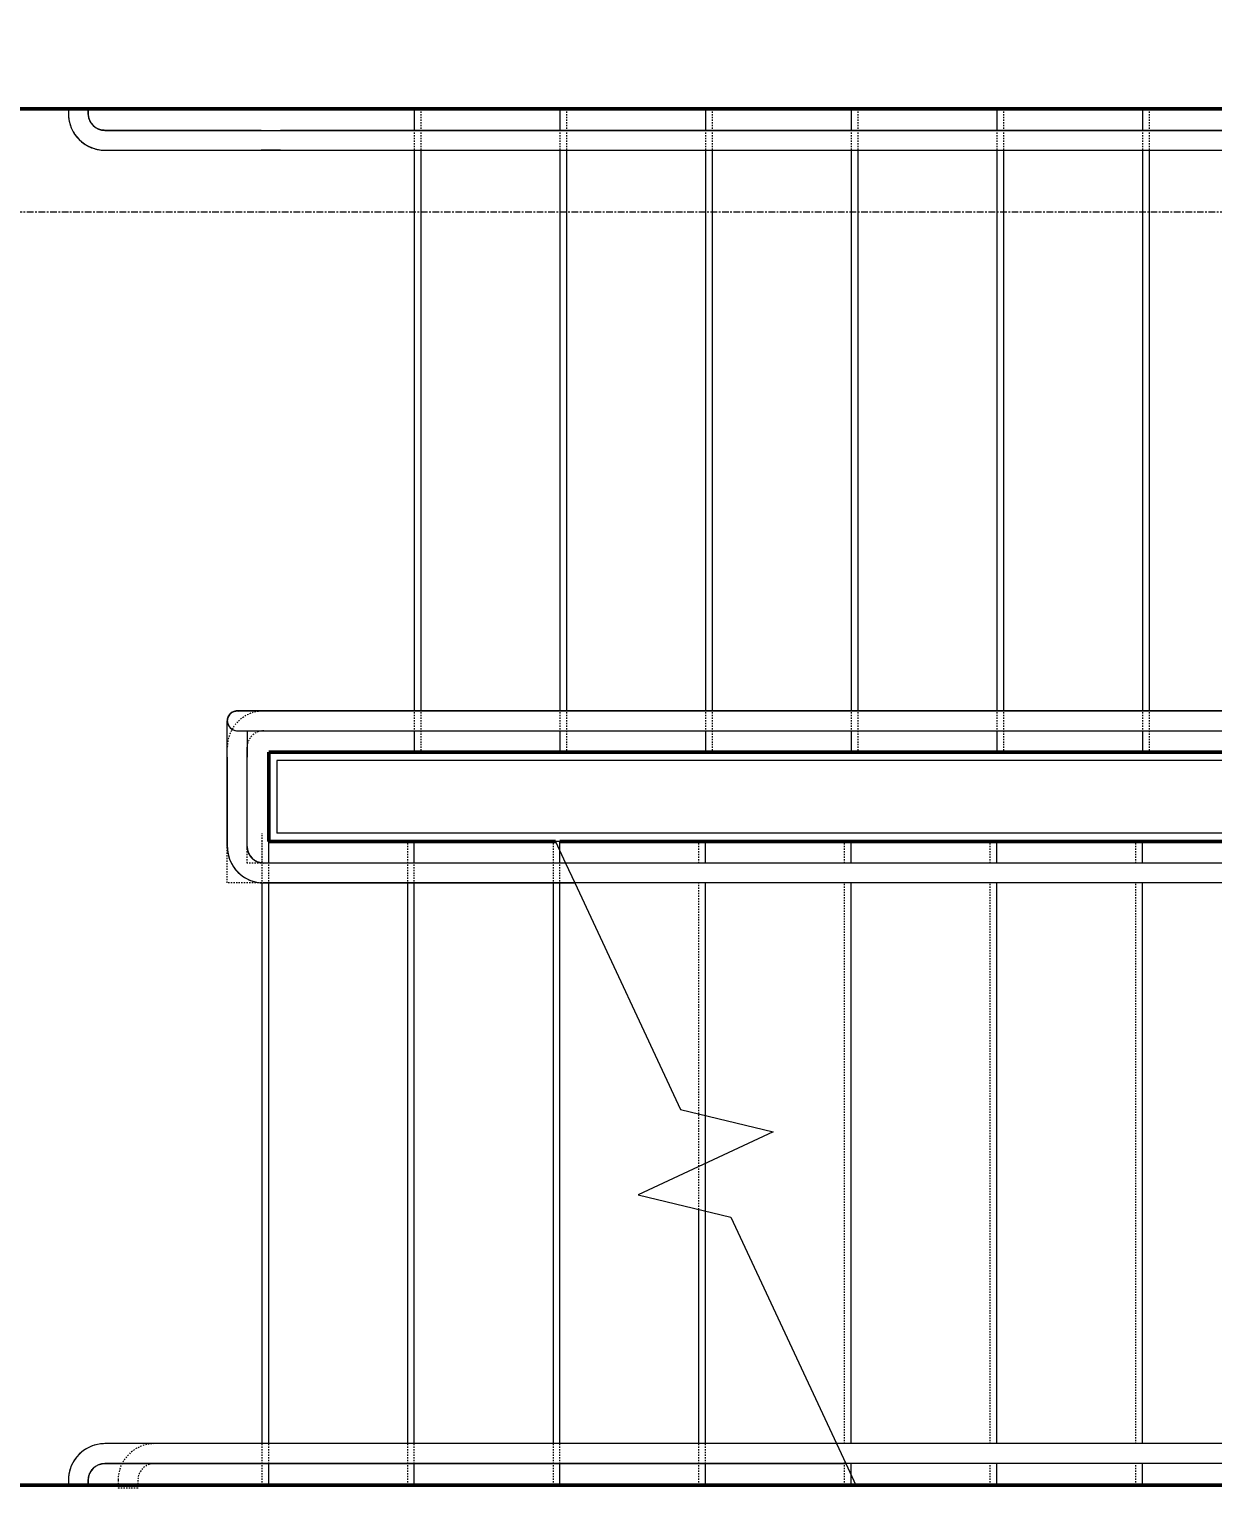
# Model space of a CAD drawing. Header units: inches. Extents: x -4266 to -1814, y 9706 to 12441.
# Drawn here: x -3789.4 to -3700, y 11437.7 to 11549 of the extents above; entities that cross this region are included whole.
import ezdxf

# ---------------------------------------------------------------- set-up
doc = ezdxf.new("R2010")
doc.units = ezdxf.units.IN
doc.header["$MEASUREMENT"] = 0
doc.linetypes.add('Grid Line 1_2_', pattern=[0.875, 0.5, -0.125, 0.125, -0.125])
doc.linetypes.add('Overhead 1_16_', pattern=[0.101562, 0.0625, -0.039062])
for name, color, linetype, lineweight in [('A-ANNO-DIMS', 211, 'Continuous', 9), ('A-ANNO-DIMS-96', 211, 'Continuous', 9), ('A-FLOR-HRAL-1', 7, 'Continuous', 9), ('A-FLOR-HRAL-3', 7, 'Overhead 1_16_', 9), ('A-WALL-3', 250, 'Continuous', 50), ('A-WALL-4', 10, 'Continuous', 13), ('I-WALL-1', 250, 'Continuous', 50), ('S-GRID-1', 1, 'Grid Line 1_2_', 9), ('S-STRS-1', 7, 'Continuous', 9), ('S-STRS-3', 7, 'Overhead 1_16_', 9), ('S-STRS-MBND-1', 7, 'Overhead 1_16_', 9), ('S-STRS-MBND-2', 7, 'Continuous', 9)]:
    doc.layers.add(name, color=color, linetype=linetype, lineweight=lineweight)
doc.styles.add('Century Gothic', font='ufonts.com_century-gothic.ttf', dxfattribs={"height": 9})
doc.dimstyles.new('OD__1_16__Tol__', dxfattribs={"dimscale": 12, "dimtxt": 9.397514, "dimasz": 1, "dimexe": 0.75, "dimexo": 0.5, "dimgap": 0.125, "dimtad": 1, "dimdec": 4, "dimrnd": 0.0625, "dimzin": 3, "dimdsep": 46, "dimlunit": 4, "dimtxsty": 'Century Gothic', "dimblk1": 'OBLIQUE', "dimblk2": 'OBLIQUE', "dimsah": 1, "dimcen": 0.09, "dimdle": 0.75, "dimazin": 0, "dimtfac": 1, "dimtdec": 4, "dimtix": 1, "dimtmove": 0, "dimatfit": 3, "dimfxl": 1, "dimtvp": 1, "dimtfill": 1, "dimfrac": 2, "dimtolj": 1, "dimtzin": 0, "dimarcsym": 2})

# ---------------------------------------------------------------- blocks, each defined once
blk = doc.blocks.new('DIMBLOCK6-FLOOR PLAN - 1ST FLOOR')
at = {"layer": 'A-ANNO-DIMS-96'}
for p, q in [((-3829.32, 11540.99), (-3829.32, 10271.31)), ((-3829.32, 10280.31), (-3829.32, 11540.99)), ((-3338.72, 10282.79), (-3338.72, 10271.31)), ((-3338.72, 10280.31), (-3338.72, 10282.79)), ((-3838.32, 10280.31), (-3338.72, 10280.31))]:
    blk.add_line(p, q, dxfattribs=at)
at = {"layer": 'A-ANNO-DIMS-96', "lineweight": 50}
for p, q in [((-3829.32, 10280.31), (-3823.32, 10286.31)), ((-3338.72, 10280.31), (-3332.72, 10286.31)), ((-3829.32, 10280.31), (-3835.32, 10274.31)), ((-3338.72, 10280.31), (-3344.72, 10274.31))]:
    blk.add_line(p, q, dxfattribs=at)
at = {"layer": 'A-ANNO-DIMS-96', "color": 0, "char_height": 9, "attachment_point": 1, "line_spacing_factor": 0.984502, "style": 'Century Gothic', "bg_fill": 3, "box_fill_scale": 1.25, "bg_fill_color": 256, "bg_fill_true_color": 13158600, "bg_fill_transparency": 0}
for s, insert, width in [('40\' - 10 5/8"', (-3618.26, 10293.34), 82.1611), ('490.6', (-3599.76, 10275.58), 37.7691)]:
    blk.add_mtext(s, dxfattribs=dict(at, insert=insert, width=width))
blk = doc.blocks.new('_Oblique')
at = {"color": 0, "linetype": 'ByBlock', "lineweight": -2}
blk.add_line((-0.5, -0.5), (0.5, 0.5), dxfattribs=at)
blk = doc.blocks.new('DIMBLOCK17-FLOOR PLAN - 1ST FLOOR')
at = {"layer": 'A-ANNO-DIMS-96', "lineweight": 50}
for p, q in [((-4038.48, 11782.99), (-4044.48, 11788.99)), ((-4038.48, 11782.99), (-4032.48, 11776.99)), ((-4038.48, 11278.16), (-4044.48, 11284.16)), ((-4038.48, 11278.16), (-4032.48, 11272.16))]:
    blk.add_line(p, q, dxfattribs=at)
at = {"layer": 'A-ANNO-DIMS-96'}
for p, q in [((-3753.32, 11782.99), (-4047.48, 11782.99)), ((-4038.48, 11278.16), (-4038.48, 11782.99)), ((-4038.48, 11782.99), (-3753.32, 11782.99)), ((-3832.41, 11278.16), (-4047.48, 11278.16)), ((-4038.48, 11278.16), (-3832.41, 11278.16))]:
    blk.add_line(p, q, dxfattribs=at)
at = {"layer": 'A-ANNO-DIMS-96', "color": 0, "char_height": 9, "attachment_point": 1, "rotation": 90, "line_spacing_factor": 0.984502, "style": 'Century Gothic', "bg_fill": 3, "box_fill_scale": 1.25, "bg_fill_color": 256, "bg_fill_true_color": 13158600, "bg_fill_transparency": 0}
for s, insert, width in [('42\' - 0 13/16"', (-4051.52, 11492.84), 90.5741), ('504.8', (-4033.75, 11514.84), 37.7691)]:
    blk.add_mtext(s, dxfattribs=dict(at, insert=insert, width=width))

msp = doc.modelspace()

# ---------------------------------------------------------------- dimensions: what is measured, and where the dimension line sits
at = {"layer": 'A-ANNO-DIMS'}
dim = msp.add_linear_dim(base=(-3338.72374, 10280.30762), p1=(-3829.32374, 11546.9894), p2=(-3338.72374, 10288.7929), dimstyle='OD__1_16__Tol__', override={"dimpost": '<>\\X', "dimfxl": 1350.461691}, dxfattribs=at)
dim.commit()
dim.dimension.update_dxf_attribs({"geometry": 'DIMBLOCK6-FLOOR PLAN - 1ST FLOOR', "text_midpoint": (-3584.02374, 10280.30762)})

# ---------------------------------------------------------------- next in the draw order: linework, layer by layer
at = {"layer": 'A-FLOR-HRAL-1'}
for p, q in [((-3728.44384, 11442.1144), (-3727.74438, 11440.6144)), ((-3661.80711, 11442.1144), (-3728.44384, 11442.1144)), ((-3661.80711, 11440.6144), (-3727.74438, 11440.6144))]:
    msp.add_line(p, q, dxfattribs=at)
at = {"layer": 'S-STRS-1'}
for p, q in [((-3738.32374, 11542.9894), (-3738.32374, 11541.3644)), ((-3727.32374, 11542.9894), (-3727.32374, 11541.3644)), ((-3716.32374, 11542.9894), (-3716.32374, 11541.3644)), ((-3705.32374, 11542.9894), (-3705.32374, 11541.3644)), ((-3738.32374, 11539.8644), (-3738.32374, 11497.4894)), ((-3727.32374, 11539.8644), (-3727.32374, 11497.4894)), ((-3716.32374, 11539.8644), (-3716.32374, 11497.4894)), ((-3705.32374, 11539.8644), (-3705.32374, 11497.4894)), ((-3738.32374, 11495.9894), (-3738.32374, 11494.3644)), ((-3727.32374, 11495.9894), (-3727.32374, 11494.3644)), ((-3716.32374, 11495.9894), (-3716.32374, 11494.3644)), ((-3705.32374, 11495.9894), (-3705.32374, 11494.3644)), ((-3738.32374, 11485.9894), (-3738.32374, 11487.6144)), ((-3727.32374, 11485.9894), (-3727.32374, 11487.6144)), ((-3716.32374, 11485.9894), (-3716.32374, 11487.6144)), ((-3705.32374, 11485.9894), (-3705.32374, 11487.6144)), ((-3738.32374, 11466.91809), (-3738.32374, 11484.4894)), ((-3727.32374, 11442.1144), (-3727.32374, 11484.4894)), ((-3716.32374, 11442.1144), (-3716.32374, 11484.4894)), ((-3705.32374, 11442.1144), (-3705.32374, 11484.4894)), ((-3738.32374, 11463.3019), (-3738.32374, 11466.91809)), ((-3738.32374, 11459.6857), (-3738.32374, 11463.3019)), ((-3738.32374, 11442.1144), (-3738.32374, 11459.6857)), ((-3738.32374, 11438.9894), (-3738.32374, 11440.6144)), ((-3727.32374, 11439.71232), (-3727.32374, 11440.6144)), ((-3716.32374, 11438.9894), (-3716.32374, 11440.6144)), ((-3705.32374, 11438.9894), (-3705.32374, 11440.6144)), ((-3727.32374, 11438.9894), (-3727.32374, 11439.71232))]:
    msp.add_line(p, q, dxfattribs=at)
at = {"layer": 'S-STRS-3'}
for p, q in [((-3737.82374, 11542.9894), (-3737.82374, 11541.3644)), ((-3726.82374, 11542.9894), (-3726.82374, 11541.3644)), ((-3715.82374, 11542.9894), (-3715.82374, 11541.3644)), ((-3704.82374, 11542.9894), (-3704.82374, 11541.3644)), ((-3737.82374, 11539.8644), (-3737.82374, 11497.4894)), ((-3726.82374, 11539.8644), (-3726.82374, 11497.4894)), ((-3715.82374, 11539.8644), (-3715.82374, 11497.4894)), ((-3704.82374, 11539.8644), (-3704.82374, 11497.4894)), ((-3737.82374, 11495.9894), (-3737.82374, 11494.3644)), ((-3726.82374, 11495.9894), (-3726.82374, 11494.3644)), ((-3715.82374, 11495.9894), (-3715.82374, 11494.3644)), ((-3704.82374, 11495.9894), (-3704.82374, 11494.3644)), ((-3738.82374, 11485.9894), (-3738.82374, 11487.6144)), ((-3727.82374, 11485.9894), (-3727.82374, 11487.6144)), ((-3716.82374, 11485.9894), (-3716.82374, 11487.6144)), ((-3705.82374, 11485.9894), (-3705.82374, 11487.6144)), ((-3738.82374, 11467.03961), (-3738.82374, 11484.4894)), ((-3727.82374, 11442.1144), (-3727.82374, 11484.4894)), ((-3716.82374, 11442.1144), (-3716.82374, 11484.4894)), ((-3705.82374, 11442.1144), (-3705.82374, 11484.4894)), ((-3738.82374, 11463.06874), (-3738.82374, 11467.03961)), ((-3738.82374, 11459.80722), (-3738.82374, 11463.06874)), ((-3738.82374, 11442.1144), (-3738.82374, 11459.80722)), ((-3738.82374, 11438.9894), (-3738.82374, 11440.6144)), ((-3727.82374, 11438.9894), (-3727.82374, 11440.6144)), ((-3716.82374, 11438.9894), (-3716.82374, 11440.6144)), ((-3705.82374, 11438.9894), (-3705.82374, 11440.6144))]:
    msp.add_line(p, q, dxfattribs=at)
at = {"layer": 'S-STRS-MBND-1'}
for p, q in [((-3738.32374, 11542.9894), (-3738.32374, 11494.3644)), ((-3737.82374, 11542.9894), (-3737.82374, 11494.3644)), ((-3727.32374, 11542.9894), (-3727.32374, 11494.3644)), ((-3726.82374, 11542.9894), (-3726.82374, 11494.3644)), ((-3716.32374, 11542.9894), (-3716.32374, 11494.3644)), ((-3715.82374, 11542.9894), (-3715.82374, 11494.3644)), ((-3705.32374, 11542.9894), (-3705.32374, 11494.3644)), ((-3704.82374, 11542.9894), (-3704.82374, 11494.3644)), ((-3738.82374, 11463.06874), (-3738.82374, 11467.03961)), ((-3738.32374, 11463.3019), (-3738.32374, 11466.91809)), ((-3738.82374, 11438.9894), (-3738.82374, 11459.80722)), ((-3738.32374, 11438.9894), (-3738.32374, 11459.6857)), ((-3727.82374, 11438.9894), (-3727.82374, 11440.78457)), ((-3727.32374, 11438.9894), (-3727.32374, 11439.71232))]:
    msp.add_line(p, q, dxfattribs=at)
at = {"layer": 'S-STRS-MBND-2'}
for p, q in [((-3740.22552, 11467.38028), (-3733.22576, 11465.67912)), ((-3733.22576, 11465.67912), (-3743.42172, 11460.92467)), ((-3743.42172, 11460.92467), (-3736.42195, 11459.22351)), ((-3736.42195, 11459.22351), (-3728.44384, 11442.1144)), ((-3727.74438, 11440.6144), (-3726.98663, 11438.9894))]:
    msp.add_line(p, q, dxfattribs=at)

# ---------------------------------------------------------------- next in the draw order: dimensions: what is measured, and where the dimension line sits
at = {"layer": 'A-ANNO-DIMS'}
dim = msp.add_linear_dim(base=(-4038.48434, 11782.9894), p1=(-3826.41124, 11278.1644), p2=(-3747.32374, 11782.9894), angle=90, dimstyle='OD__1_16__Tol__', override={"dimpost": '<>\\X', "dimfxl": 510.982498}, dxfattribs=at)
dim.commit()
dim.dimension.update_dxf_attribs({"geometry": 'DIMBLOCK17-FLOOR PLAN - 1ST FLOOR', "text_midpoint": (-4038.48434, 11530.5769)})

# ---------------------------------------------------------------- next in the draw order: linework, layer by layer
at = {"layer": 'A-FLOR-HRAL-1'}
for p, q in [((-3786.44874, 11542.9894), (-3786.44874, 11542.6144)), ((-3786.44874, 11542.9894), (-3786.44874, 11542.6144)), ((-3784.94874, 11542.6144), (-3784.94874, 11542.9894)), ((-3784.94874, 11542.9894), (-3784.94874, 11542.6144)), ((-3771.89974, 11541.3644), (-3783.69874, 11541.3644)), ((-3783.69874, 11541.3644), (-3771.89974, 11541.3644)), ((-3771.89974, 11541.3644), (-3770.83597, 11541.3644)), ((-3770.83597, 11541.3644), (-3650.8115, 11541.3644)), ((-3650.41259, 11541.3644), (-3770.43706, 11541.3644)), ((-3783.69874, 11539.8644), (-3771.89974, 11539.8644)), ((-3783.69874, 11539.8644), (-3771.89974, 11539.8644)), ((-3771.89974, 11539.8644), (-3770.83597, 11539.8644)), ((-3770.83597, 11539.8644), (-3650.8115, 11539.8644)), ((-3770.43706, 11539.8644), (-3650.41259, 11539.8644)), ((-3774.44874, 11494.7394), (-3774.44874, 11496.7394)), ((-3773.69874, 11497.4894), (-3772.76251, 11497.4894)), ((-3650.41259, 11497.4894), (-3773.11359, 11497.4894)), ((-3772.76251, 11497.4894), (-3650.8115, 11497.4894)), ((-3773.11359, 11495.9894), (-3650.41259, 11495.9894)), ((-3772.76251, 11495.9894), (-3650.8115, 11495.9894)), ((-3774.44874, 11487.2394), (-3774.44874, 11494.7394)), ((-3772.94874, 11487.2394), (-3772.94874, 11494.7394)), ((-3774.44874, 11493.9894), (-3774.44874, 11487.2394)), ((-3772.94874, 11487.2394), (-3772.94874, 11493.9894)), ((-3760.89974, 11485.9894), (-3771.69874, 11485.9894)), ((-3760.89974, 11485.9894), (-3771.69874, 11485.9894)), ((-3759.83597, 11485.9894), (-3760.89974, 11485.9894)), ((-3748.90309, 11485.9894), (-3760.23488, 11485.9894)), ((-3748.90309, 11485.9894), (-3759.83597, 11485.9894)), ((-3748.90309, 11485.9894), (-3748.20363, 11484.4894)), ((-3661.80711, 11485.9894), (-3748.90309, 11485.9894)), ((-3771.69874, 11484.4894), (-3760.89974, 11484.4894)), ((-3760.89974, 11484.4894), (-3771.69874, 11484.4894)), ((-3759.83597, 11484.4894), (-3760.89974, 11484.4894)), ((-3760.23488, 11484.4894), (-3748.20363, 11484.4894)), ((-3748.20363, 11484.4894), (-3759.83597, 11484.4894)), ((-3661.80711, 11484.4894), (-3748.20363, 11484.4894)), ((-3771.89974, 11442.1144), (-3783.69874, 11442.1144)), ((-3771.89974, 11442.1144), (-3783.69874, 11442.1144)), ((-3770.83597, 11442.1144), (-3771.89974, 11442.1144)), ((-3728.44384, 11442.1144), (-3771.23488, 11442.1144)), ((-3728.44384, 11442.1144), (-3770.83597, 11442.1144)), ((-3783.69874, 11440.6144), (-3771.89974, 11440.6144)), ((-3771.89974, 11440.6144), (-3783.69874, 11440.6144)), ((-3770.83597, 11440.6144), (-3771.89974, 11440.6144)), ((-3771.23488, 11440.6144), (-3727.74438, 11440.6144)), ((-3727.74438, 11440.6144), (-3770.83597, 11440.6144)), ((-3786.44874, 11439.3644), (-3786.44874, 11438.9894)), ((-3786.44874, 11439.3644), (-3786.44874, 11438.9894)), ((-3784.94874, 11438.9894), (-3784.94874, 11439.3644)), ((-3784.94874, 11439.3644), (-3784.94874, 11438.9894))]:
    msp.add_line(p, q, dxfattribs=at)
at = {"layer": 'A-FLOR-HRAL-1', "flags": 128}
for points in [[(-3786.44874, 11542.6144), (-3786.44654, 11542.50443), (-3786.43994, 11542.39463), (-3786.42896, 11542.28519), (-3786.41361, 11542.17627), (-3786.39392, 11542.06806), (-3786.36992, 11541.96071), (-3786.34164, 11541.85442), (-3786.30913, 11541.74934), (-3786.27245, 11541.64564), (-3786.23165, 11541.5435), (-3786.1868, 11541.44306), (-3786.13797, 11541.3445), (-3786.08524, 11541.24798), (-3786.02869, 11541.15363), (-3785.96841, 11541.06163), (-3785.9045, 11540.97211), (-3785.83706, 11540.88522), (-3785.7662, 11540.80109), (-3785.69204, 11540.71986), (-3785.61468, 11540.64167), (-3785.53426, 11540.56663), (-3785.4509, 11540.49486), (-3785.36474, 11540.42649), (-3785.27592, 11540.36162), (-3785.18457, 11540.30035), (-3785.09084, 11540.24278), (-3784.99489, 11540.18901), (-3784.89686, 11540.13912), (-3784.79692, 11540.09319), (-3784.69522, 11540.05129), (-3784.59193, 11540.01349), (-3784.4872, 11539.97985), (-3784.38122, 11539.95043), (-3784.27414, 11539.92527), (-3784.16615, 11539.90441), (-3784.0574, 11539.88789), (-3783.94808, 11539.87572), (-3783.83837, 11539.86794), (-3783.72843, 11539.86456), (-3783.69874, 11539.8644)], [(-3783.69874, 11541.3644), (-3783.74872, 11541.3654), (-3783.79863, 11541.36839), (-3783.84838, 11541.37339), (-3783.89788, 11541.38036), (-3783.94707, 11541.38931), (-3783.99586, 11541.40022), (-3784.04418, 11541.41308), (-3784.09194, 11541.42785), (-3784.13908, 11541.44453), (-3784.18551, 11541.46307), (-3784.23116, 11541.48346), (-3784.27596, 11541.50565), (-3784.31984, 11541.52962), (-3784.36272, 11541.55533), (-3784.40454, 11541.58273), (-3784.44523, 11541.61178), (-3784.48473, 11541.64243), (-3784.52297, 11541.67464), (-3784.55989, 11541.70835), (-3784.59543, 11541.74351), (-3784.62954, 11541.78007), (-3784.66216, 11541.81796), (-3784.69324, 11541.85712), (-3784.72273, 11541.8975), (-3784.75058, 11541.93902), (-3784.77674, 11541.98162), (-3784.80118, 11542.02524), (-3784.82386, 11542.06979), (-3784.84474, 11542.11522), (-3784.86379, 11542.16145), (-3784.88097, 11542.2084), (-3784.89626, 11542.256), (-3784.90963, 11542.30418), (-3784.92107, 11542.35285), (-3784.93055, 11542.40194), (-3784.93806, 11542.45137), (-3784.94359, 11542.50106), (-3784.94712, 11542.55093), (-3784.94866, 11542.6009), (-3784.94874, 11542.6144)], [(-3771.89974, 11541.3644), (-3771.78977, 11541.3644), (-3771.67997, 11541.3644), (-3771.57053, 11541.3644), (-3771.46161, 11541.3644), (-3771.3534, 11541.3644), (-3771.24606, 11541.3644), (-3771.13976, 11541.3644), (-3771.03468, 11541.3644), (-3770.93098, 11541.3644), (-3770.82884, 11541.3644), (-3770.7284, 11541.3644), (-3770.62985, 11541.3644), (-3770.53332, 11541.3644), (-3770.43898, 11541.3644), (-3770.43706, 11541.3644)], [(-3770.43706, 11539.8644), (-3770.53135, 11539.8644), (-3770.62783, 11539.8644), (-3770.72635, 11539.8644), (-3770.82675, 11539.8644), (-3770.92886, 11539.8644), (-3771.03253, 11539.8644), (-3771.13758, 11539.8644), (-3771.24385, 11539.8644), (-3771.35117, 11539.8644), (-3771.45937, 11539.8644), (-3771.56828, 11539.8644), (-3771.67771, 11539.8644), (-3771.7875, 11539.8644), (-3771.89747, 11539.8644), (-3771.89974, 11539.8644)], [(-3774.44874, 11493.9894), (-3774.44874, 11494.09937), (-3774.44874, 11494.20916), (-3774.44874, 11494.3186), (-3774.44874, 11494.42752), (-3774.44874, 11494.53574), (-3774.44874, 11494.64308), (-3774.44874, 11494.74937), (-3774.44874, 11494.85445), (-3774.44874, 11494.95815), (-3774.44874, 11495.0603), (-3774.44874, 11495.16073), (-3774.44874, 11495.25929), (-3774.44874, 11495.35582), (-3774.44874, 11495.45016), (-3774.44874, 11495.54216), (-3774.44874, 11495.63168), (-3774.44874, 11495.71858), (-3774.44874, 11495.8027), (-3774.44874, 11495.88393), (-3774.44874, 11495.96213), (-3774.44874, 11496.03716), (-3774.44874, 11496.10893), (-3774.44874, 11496.1773), (-3774.44874, 11496.24217), (-3774.44874, 11496.30344), (-3774.44874, 11496.36101), (-3774.44874, 11496.41478), (-3774.44874, 11496.46467), (-3774.44874, 11496.5106), (-3774.44874, 11496.5525), (-3774.44874, 11496.5903), (-3774.44874, 11496.62394), (-3774.44874, 11496.65336), (-3774.44874, 11496.67852), (-3774.44874, 11496.69938), (-3774.44874, 11496.71591), (-3774.44874, 11496.72807), (-3774.44874, 11496.73585), (-3774.44874, 11496.73924)], [(-3774.44814, 11496.76939), (-3774.44634, 11496.79933), (-3774.44334, 11496.82918), (-3774.43916, 11496.85888), (-3774.43379, 11496.8884), (-3774.42724, 11496.91767), (-3774.41953, 11496.94666), (-3774.41066, 11496.97532), (-3774.40066, 11497.0036), (-3774.38953, 11497.03146), (-3774.3773, 11497.05885), (-3774.36398, 11497.08573), (-3774.3496, 11497.11206), (-3774.33418, 11497.13779), (-3774.31774, 11497.16288), (-3774.30031, 11497.18729), (-3774.28192, 11497.21099), (-3774.26259, 11497.23393), (-3774.24236, 11497.25609), (-3774.22127, 11497.27741), (-3774.19933, 11497.29788), (-3774.1766, 11497.31745), (-3774.1531, 11497.3361), (-3774.12888, 11497.35379), (-3774.10396, 11497.3705), (-3774.0784, 11497.3862), (-3774.05223, 11497.40086), (-3774.0255, 11497.41447), (-3773.99824, 11497.427), (-3773.9705, 11497.43843), (-3773.94233, 11497.44873), (-3773.91377, 11497.45791), (-3773.88487, 11497.46593), (-3773.85567, 11497.47279), (-3773.82621, 11497.47848), (-3773.79655, 11497.48299), (-3773.76674, 11497.48631), (-3773.73682, 11497.48843), (-3773.70683, 11497.48935), (-3773.67684, 11497.48908), (-3773.64688, 11497.4876), (-3773.617, 11497.48493), (-3773.58725, 11497.48106)], [(-3773.11359, 11497.4894), (-3773.15539, 11497.4894), (-3773.19606, 11497.4894), (-3773.23553, 11497.4894), (-3773.27374, 11497.4894), (-3773.31064, 11497.4894), (-3773.34615, 11497.4894), (-3773.38023, 11497.4894), (-3773.41282, 11497.4894), (-3773.44386, 11497.4894), (-3773.47332, 11497.4894), (-3773.50113, 11497.4894), (-3773.52726, 11497.4894), (-3773.55167, 11497.4894), (-3773.57431, 11497.4894), (-3773.59515, 11497.4894), (-3773.61416, 11497.4894), (-3773.6313, 11497.4894), (-3773.64655, 11497.4894), (-3773.65989, 11497.4894), (-3773.67128, 11497.4894), (-3773.68072, 11497.4894), (-3773.68819, 11497.4894), (-3773.69368, 11497.4894), (-3773.69718, 11497.4894), (-3773.69867, 11497.4894)], [(-3773.69874, 11495.9894), (-3773.69774, 11495.9894), (-3773.69474, 11495.9894), (-3773.68975, 11495.9894), (-3773.68277, 11495.9894), (-3773.67382, 11495.9894), (-3773.66291, 11495.9894), (-3773.65006, 11495.9894), (-3773.63528, 11495.9894), (-3773.61861, 11495.9894), (-3773.60006, 11495.9894), (-3773.57968, 11495.9894), (-3773.55748, 11495.9894), (-3773.53351, 11495.9894), (-3773.50781, 11495.9894), (-3773.48041, 11495.9894), (-3773.45136, 11495.9894), (-3773.4207, 11495.9894), (-3773.38849, 11495.9894), (-3773.35478, 11495.9894), (-3773.31962, 11495.9894), (-3773.28307, 11495.9894), (-3773.24518, 11495.9894), (-3773.20601, 11495.9894), (-3773.16564, 11495.9894), (-3773.12411, 11495.9894), (-3773.11359, 11495.9894)], [(-3772.94874, 11495.9827), (-3772.94874, 11495.90534), (-3772.94874, 11495.82492), (-3772.94874, 11495.74156), (-3772.94874, 11495.6554), (-3772.94874, 11495.56658), (-3772.94874, 11495.47523), (-3772.94874, 11495.3815), (-3772.94874, 11495.28555), (-3772.94874, 11495.18752), (-3772.94874, 11495.08758), (-3772.94874, 11494.98588), (-3772.94874, 11494.88259), (-3772.94874, 11494.77786), (-3772.94874, 11494.67188), (-3772.94874, 11494.5648), (-3772.94874, 11494.45681), (-3772.94874, 11494.34806), (-3772.94874, 11494.23874), (-3772.94874, 11494.12903), (-3772.94874, 11494.01909), (-3772.94874, 11493.9894)], [(-3774.44874, 11487.2394), (-3774.44654, 11487.12943), (-3774.43994, 11487.01963), (-3774.42896, 11486.91019), (-3774.41361, 11486.80127), (-3774.39392, 11486.69306), (-3774.36992, 11486.58571), (-3774.34164, 11486.47942), (-3774.30913, 11486.37434), (-3774.27245, 11486.27064), (-3774.23165, 11486.1685), (-3774.1868, 11486.06806), (-3774.13797, 11485.9695), (-3774.08524, 11485.87298), (-3774.02869, 11485.77863), (-3773.96841, 11485.68663), (-3773.9045, 11485.59711), (-3773.83706, 11485.51022), (-3773.7662, 11485.42609), (-3773.69204, 11485.34486), (-3773.61468, 11485.26667), (-3773.53426, 11485.19163), (-3773.4509, 11485.11986), (-3773.36474, 11485.05149), (-3773.27592, 11484.98662), (-3773.18457, 11484.92535), (-3773.09084, 11484.86778), (-3772.99489, 11484.81401), (-3772.89686, 11484.76412), (-3772.79692, 11484.71819), (-3772.69522, 11484.67629), (-3772.59193, 11484.63849), (-3772.4872, 11484.60485), (-3772.38122, 11484.57543), (-3772.27414, 11484.55027), (-3772.16615, 11484.52941), (-3772.0574, 11484.51289), (-3771.94808, 11484.50072), (-3771.83837, 11484.49294), (-3771.72843, 11484.48956), (-3771.69874, 11484.4894)], [(-3771.69874, 11485.9894), (-3771.74872, 11485.9904), (-3771.79863, 11485.99339), (-3771.84838, 11485.99839), (-3771.89788, 11486.00536), (-3771.94707, 11486.01431), (-3771.99586, 11486.02522), (-3772.04418, 11486.03808), (-3772.09194, 11486.05285), (-3772.13908, 11486.06953), (-3772.18551, 11486.08807), (-3772.23116, 11486.10846), (-3772.27596, 11486.13065), (-3772.31984, 11486.15462), (-3772.36272, 11486.18033), (-3772.40454, 11486.20773), (-3772.44523, 11486.23678), (-3772.48473, 11486.26743), (-3772.52297, 11486.29964), (-3772.55989, 11486.33335), (-3772.59543, 11486.36851), (-3772.62954, 11486.40507), (-3772.66216, 11486.44296), (-3772.69324, 11486.48212), (-3772.72273, 11486.5225), (-3772.75058, 11486.56402), (-3772.77674, 11486.60662), (-3772.80118, 11486.65024), (-3772.82386, 11486.69479), (-3772.84474, 11486.74022), (-3772.86379, 11486.78645), (-3772.88097, 11486.8334), (-3772.89626, 11486.881), (-3772.90963, 11486.92918), (-3772.92107, 11486.97785), (-3772.93055, 11487.02694), (-3772.93806, 11487.07637), (-3772.94359, 11487.12606), (-3772.94712, 11487.17593), (-3772.94866, 11487.2259), (-3772.94874, 11487.2394)], [(-3760.23488, 11485.9894), (-3760.27774, 11485.9894), (-3760.3216, 11485.9894), (-3760.36638, 11485.9894), (-3760.41202, 11485.9894), (-3760.45843, 11485.9894), (-3760.50555, 11485.9894), (-3760.5533, 11485.9894), (-3760.60161, 11485.9894), (-3760.65039, 11485.9894), (-3760.69957, 11485.9894), (-3760.74907, 11485.9894), (-3760.79882, 11485.9894), (-3760.84872, 11485.9894), (-3760.89871, 11485.9894), (-3760.89974, 11485.9894)], [(-3760.89974, 11484.4894), (-3760.84975, 11484.4894), (-3760.79985, 11484.4894), (-3760.7501, 11484.4894), (-3760.70059, 11484.4894), (-3760.6514, 11484.4894), (-3760.60261, 11484.4894), (-3760.55429, 11484.4894), (-3760.50653, 11484.4894), (-3760.4594, 11484.4894), (-3760.41297, 11484.4894), (-3760.36731, 11484.4894), (-3760.32251, 11484.4894), (-3760.27864, 11484.4894), (-3760.23576, 11484.4894), (-3760.23488, 11484.4894)], [(-3783.69874, 11442.1144), (-3783.80871, 11442.1122), (-3783.9185, 11442.1056), (-3784.02795, 11442.09462), (-3784.13686, 11442.07927), (-3784.24508, 11442.05958), (-3784.35242, 11442.03558), (-3784.45871, 11442.0073), (-3784.56379, 11441.97479), (-3784.66749, 11441.93811), (-3784.76964, 11441.89731), (-3784.87007, 11441.85246), (-3784.96863, 11441.80363), (-3785.06516, 11441.7509), (-3785.1595, 11441.69435), (-3785.2515, 11441.63407), (-3785.34102, 11441.57016), (-3785.42792, 11441.50272), (-3785.51204, 11441.43186), (-3785.59327, 11441.3577), (-3785.67147, 11441.28034), (-3785.74651, 11441.19992), (-3785.81827, 11441.11656), (-3785.88664, 11441.0304), (-3785.95151, 11440.94158), (-3786.01278, 11440.85023), (-3786.07035, 11440.7565), (-3786.12412, 11440.66055), (-3786.17401, 11440.56252), (-3786.21995, 11440.46258), (-3786.26184, 11440.36088), (-3786.29964, 11440.25759), (-3786.33328, 11440.15286), (-3786.3627, 11440.04688), (-3786.38786, 11439.9398), (-3786.40872, 11439.83181), (-3786.42525, 11439.72306), (-3786.43741, 11439.61374), (-3786.44519, 11439.50403), (-3786.44858, 11439.39409), (-3786.44874, 11439.3644)], [(-3771.23488, 11442.1144), (-3771.27774, 11442.1144), (-3771.3216, 11442.1144), (-3771.36638, 11442.1144), (-3771.41202, 11442.1144), (-3771.45843, 11442.1144), (-3771.50555, 11442.1144), (-3771.5533, 11442.1144), (-3771.60161, 11442.1144), (-3771.65039, 11442.1144), (-3771.69957, 11442.1144), (-3771.74907, 11442.1144), (-3771.79882, 11442.1144), (-3771.84872, 11442.1144), (-3771.89871, 11442.1144), (-3771.89974, 11442.1144)], [(-3784.94874, 11439.3644), (-3784.94774, 11439.41438), (-3784.94474, 11439.46429), (-3784.93975, 11439.51404), (-3784.93277, 11439.56354), (-3784.92382, 11439.61273), (-3784.91291, 11439.66152), (-3784.90006, 11439.70984), (-3784.88528, 11439.7576), (-3784.86861, 11439.80474), (-3784.85006, 11439.85117), (-3784.82968, 11439.89682), (-3784.80748, 11439.94162), (-3784.78351, 11439.9855), (-3784.75781, 11440.02838), (-3784.73041, 11440.0702), (-3784.70136, 11440.11089), (-3784.6707, 11440.15039), (-3784.63849, 11440.18863), (-3784.60478, 11440.22555), (-3784.56962, 11440.26109), (-3784.53307, 11440.2952), (-3784.49518, 11440.32782), (-3784.45601, 11440.3589), (-3784.41564, 11440.38839), (-3784.37411, 11440.41623), (-3784.33151, 11440.4424), (-3784.2879, 11440.46684), (-3784.24334, 11440.48952), (-3784.19791, 11440.5104), (-3784.15168, 11440.52944), (-3784.10473, 11440.54663), (-3784.05713, 11440.56192), (-3784.00896, 11440.57529), (-3783.96029, 11440.58673), (-3783.9112, 11440.59621), (-3783.86177, 11440.60372), (-3783.81208, 11440.60925), (-3783.7622, 11440.61278), (-3783.71223, 11440.61432), (-3783.69874, 11440.6144)], [(-3771.89974, 11440.6144), (-3771.84975, 11440.6144), (-3771.79985, 11440.6144), (-3771.7501, 11440.6144), (-3771.70059, 11440.6144), (-3771.6514, 11440.6144), (-3771.60261, 11440.6144), (-3771.55429, 11440.6144), (-3771.50653, 11440.6144), (-3771.4594, 11440.6144), (-3771.41297, 11440.6144), (-3771.36731, 11440.6144), (-3771.32251, 11440.6144), (-3771.27864, 11440.6144), (-3771.23576, 11440.6144), (-3771.23488, 11440.6144)]]:
    msp.add_lwpolyline(points, dxfattribs=at)
at = {"layer": 'A-FLOR-HRAL-1'}
for centre, radius, start, end in [((-3783.69874, 11542.6144), 2.75, 180, 270), ((-3783.69874, 11542.6144), 1.25, 180, 270), ((-3773.69874, 11496.7394), 0.75, 90, 270), ((-3773.69874, 11496.7394), 0.75, 173.3101835, 180), ((-3773.69874, 11496.7394), 0.75, 180, 188.5602926), ((-3773.69874, 11496.7394), 0.75, 128.3840957, 170.1747062), ((-3773.69874, 11496.7394), 0.75, 190.404429, 277.8748586), ((-3773.69874, 11496.7394), 0.75, 113.3098795, 126.6713467), ((-3773.69874, 11496.7394), 0.75, 82.1255917, 110.242668), ((-3773.69874, 11496.7394), 0.75, 83.8681722, 90), ((-3773.69874, 11496.7394), 0.75, 270, 276.134304), ((-3771.69874, 11487.2394), 2.75, 180, 270), ((-3771.69874, 11487.2394), 1.25, 180, 270), ((-3783.69874, 11439.3644), 2.75, 90, 180), ((-3783.69874, 11439.3644), 1.25, 90, 180)]:
    msp.add_arc(centre, radius, start, end, dxfattribs=at)
at = {"layer": 'A-FLOR-HRAL-3'}
for p, q in [((-3771.69874, 11497.4894), (-3771.32374, 11497.4894)), ((-3771.32374, 11497.4894), (-3661.80711, 11497.4894)), ((-3771.69874, 11495.9894), (-3771.32374, 11495.9894)), ((-3771.32374, 11495.9894), (-3661.80711, 11495.9894)), ((-3774.44874, 11484.4894), (-3774.44874, 11494.7394)), ((-3772.94874, 11485.9894), (-3772.94874, 11494.7394)), ((-3771.89201, 11485.9894), (-3772.94874, 11485.9894)), ((-3770.84037, 11485.9894), (-3771.89201, 11485.9894)), ((-3748.90309, 11485.9894), (-3770.84037, 11485.9894)), ((-3771.89201, 11484.4894), (-3774.44874, 11484.4894)), ((-3770.84037, 11484.4894), (-3771.89201, 11484.4894)), ((-3748.20363, 11484.4894), (-3770.84037, 11484.4894)), ((-3771.89201, 11442.1144), (-3779.94874, 11442.1144)), ((-3770.84037, 11442.1144), (-3771.89201, 11442.1144)), ((-3728.44384, 11442.1144), (-3770.84037, 11442.1144)), ((-3771.89201, 11440.6144), (-3779.94874, 11440.6144)), ((-3770.84037, 11440.6144), (-3771.89201, 11440.6144)), ((-3727.74438, 11440.6144), (-3770.84037, 11440.6144)), ((-3782.69874, 11439.3644), (-3782.69874, 11438.7394)), ((-3781.19874, 11438.7394), (-3782.69874, 11438.7394)), ((-3781.19874, 11439.3644), (-3781.19874, 11438.7394))]:
    msp.add_line(p, q, dxfattribs=at)
for centre, radius in [((-3771.69874, 11494.7394), 2.75), ((-3771.69874, 11494.7394), 1.25), ((-3779.94874, 11439.3644), 2.75), ((-3779.94874, 11439.3644), 1.25)]:
    msp.add_arc(centre, radius, 90, 180, dxfattribs=at)
at = {"layer": 'A-WALL-3'}
for p, q in [((-3819.32374, 11542.9894), (-3587.32374, 11542.9894)), ((-3639.32374, 11438.9894), (-3819.32374, 11438.9894))]:
    msp.add_line(p, q, dxfattribs=at)
at = {"layer": 'A-WALL-4'}
for p, q in [((-3770.69874, 11493.7394), (-3770.69874, 11488.2394)), ((-3653.07374, 11493.7394), (-3770.69874, 11493.7394)), ((-3653.07374, 11488.2394), (-3770.69874, 11488.2394))]:
    msp.add_line(p, q, dxfattribs=at)
at = {"layer": 'I-WALL-1'}
for p, q in [((-3653.07374, 11494.3644), (-3771.32374, 11494.3644)), ((-3771.32374, 11494.3644), (-3771.32374, 11493.7394)), ((-3771.32374, 11493.7394), (-3771.32374, 11488.2394)), ((-3771.32374, 11488.2394), (-3771.32374, 11487.6144)), ((-3771.32374, 11487.6144), (-3749.66084, 11487.6144)), ((-3749.32374, 11487.6144), (-3653.07374, 11487.6144))]:
    msp.add_line(p, q, dxfattribs=at)
at = {"layer": 'S-GRID-1'}
msp.add_line((-1814.20638, 11535.1894), (-4168.71446, 11535.1894), dxfattribs=at)
at = {"layer": 'S-STRS-1'}
for p, q in [((-3760.32374, 11542.9894), (-3760.32374, 11541.3644)), ((-3749.32374, 11542.9894), (-3749.32374, 11541.3644)), ((-3760.32374, 11539.8644), (-3760.32374, 11497.4894)), ((-3749.32374, 11539.8644), (-3749.32374, 11497.4894)), ((-3760.32374, 11495.9894), (-3760.32374, 11494.3644)), ((-3749.32374, 11495.9894), (-3749.32374, 11494.3644)), ((-3771.32374, 11485.9894), (-3771.32374, 11487.6144)), ((-3760.32374, 11485.98396), (-3760.32374, 11487.6144)), ((-3749.32374, 11487.6144), (-3749.66084, 11487.6144)), ((-3749.32374, 11486.89147), (-3749.32374, 11487.6144)), ((-3749.32374, 11485.9894), (-3749.32374, 11486.89147)), ((-3771.32374, 11442.10896), (-3771.32374, 11484.4894)), ((-3760.32374, 11442.1144), (-3760.32374, 11484.49434)), ((-3749.32374, 11442.1144), (-3749.32374, 11484.4894)), ((-3771.32374, 11438.9894), (-3771.32374, 11440.61934)), ((-3760.32374, 11438.9894), (-3760.32374, 11440.6144)), ((-3749.32374, 11438.9894), (-3749.32374, 11440.6144))]:
    msp.add_line(p, q, dxfattribs=at)
at = {"layer": 'S-STRS-3'}
for p, q in [((-3759.82374, 11542.9894), (-3759.82374, 11541.3644)), ((-3748.82374, 11542.9894), (-3748.82374, 11541.3644)), ((-3759.82374, 11539.8644), (-3759.82374, 11497.4894)), ((-3748.82374, 11539.8644), (-3748.82374, 11497.4894)), ((-3759.82374, 11495.9894), (-3759.82374, 11494.3644)), ((-3748.82374, 11495.9894), (-3748.82374, 11494.3644)), ((-3771.82374, 11486.02289), (-3771.82374, 11488.2394)), ((-3760.82374, 11485.98636), (-3760.82374, 11487.6144)), ((-3749.82374, 11485.9894), (-3749.82374, 11487.6144)), ((-3771.82374, 11442.11136), (-3771.82374, 11484.51426)), ((-3760.82374, 11442.1144), (-3760.82374, 11484.49265)), ((-3749.82374, 11442.1144), (-3749.82374, 11484.4894)), ((-3771.82374, 11438.9894), (-3771.82374, 11440.61765)), ((-3760.82374, 11438.9894), (-3760.82374, 11440.6144)), ((-3749.82374, 11438.9894), (-3749.82374, 11440.6144))]:
    msp.add_line(p, q, dxfattribs=at)
at = {"layer": 'S-STRS-MBND-1'}
for p, q in [((-3760.32374, 11542.9894), (-3819.32374, 11542.9894)), ((-3760.32374, 11542.9894), (-3760.32374, 11494.3644)), ((-3760.32374, 11542.9894), (-3661.32374, 11542.9894)), ((-3759.82374, 11542.9894), (-3759.82374, 11494.3644)), ((-3749.32374, 11542.9894), (-3749.32374, 11494.3644)), ((-3748.82374, 11542.9894), (-3748.82374, 11494.3644)), ((-3771.32374, 11494.3644), (-3760.32374, 11494.3644)), ((-3771.32374, 11487.6144), (-3771.32374, 11494.3644)), ((-3760.32374, 11494.3644), (-3661.32374, 11494.3644)), ((-3771.82374, 11438.9894), (-3771.82374, 11487.6144)), ((-3771.32374, 11438.9894), (-3771.32374, 11487.6144)), ((-3749.66084, 11487.6144), (-3771.32374, 11487.6144)), ((-3760.82374, 11438.9894), (-3760.82374, 11487.6144)), ((-3760.32374, 11438.9894), (-3760.32374, 11487.6144)), ((-3749.82374, 11438.9894), (-3749.82374, 11487.6144)), ((-3749.32374, 11438.9894), (-3749.32374, 11486.89147)), ((-3819.32374, 11438.9894), (-3771.32374, 11438.9894)), ((-3738.9708, 11438.9894), (-3771.32374, 11438.9894))]:
    msp.add_line(p, q, dxfattribs=at)
at = {"layer": 'S-STRS-MBND-2'}
for p, q in [((-3749.66084, 11487.6144), (-3748.90309, 11485.9894)), ((-3748.20363, 11484.4894), (-3740.22552, 11467.38028))]:
    msp.add_line(p, q, dxfattribs=at)

doc.saveas('drawing.dxf')
